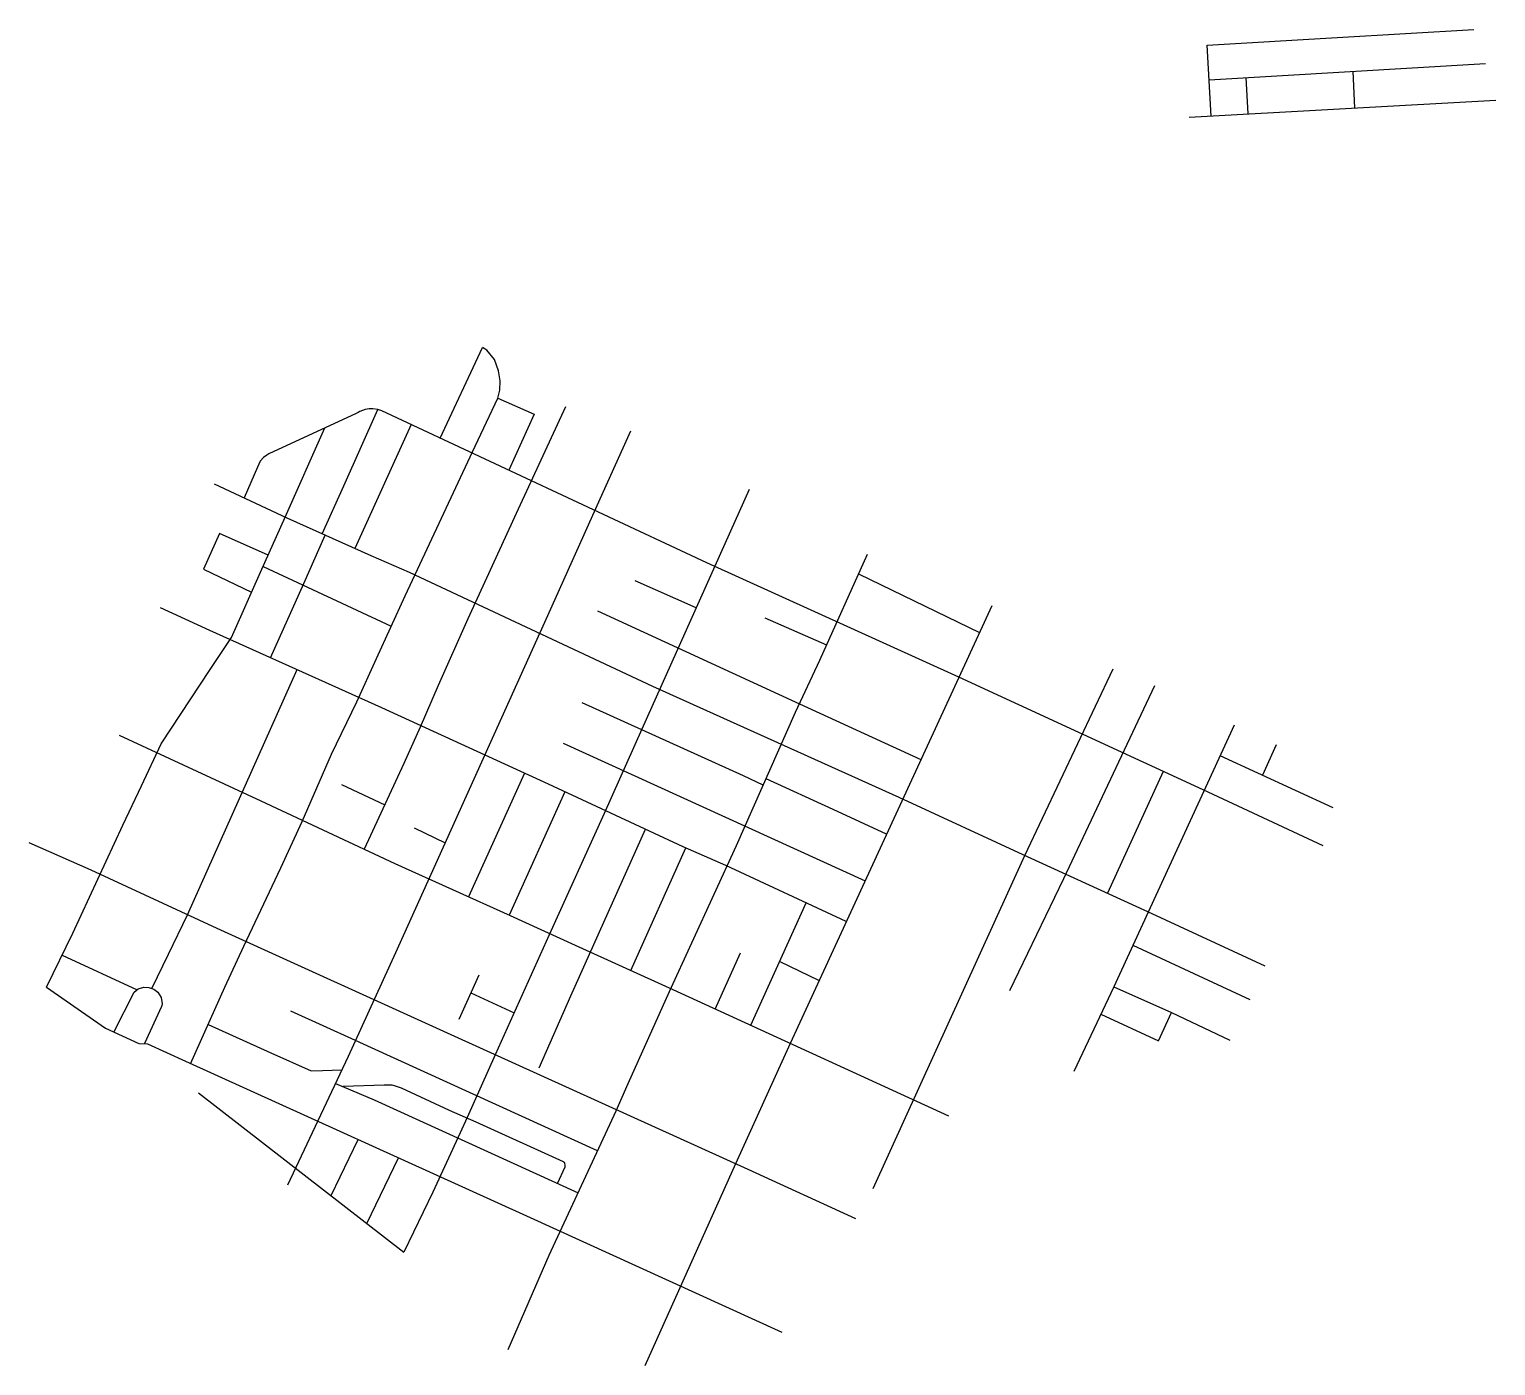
# Model space of a CAD drawing. Header units: millimetres. Extents: x 336868 to 339169, y 7380668 to 7382766.
import ezdxf

# ---------------------------------------------------------------- set-up
doc = ezdxf.new("R2010")
doc.units = ezdxf.units.MM
for name, color, linetype in [('MCT - AVENIDA GASTÃO CASTRO CAMORIM', 7, 'Continuous'), ('PRAÇA BARTHOLOMEU FERRERO - 06_01_2021 - PAL77', 7, 'Continuous'), ('PRAÇA GENERAL DALE COUTINHO - 06_01_2021 - PAL81', 7, 'Continuous'), ('RUA 17 DE MARÇO - 06_01_2021 - PAL73', 1, 'Continuous'), ('RUA ACLIMAÇÃO - 06_01_2021 - PAL56', 1, 'Continuous'), ('RUA ALMERINA CEMOLINE REBULCI - 06_01_2021 - PAL51', 7, 'Continuous'), ('RUA ALTO NOROESTE - 06_01_2021 - PAL68', 7, 'Continuous'), ('RUA ALTO PARANÁ - 06_01_2021 - PAL1', 7, 'Continuous'), ('RUA ARNALDO PSOTA - 06_01_2021 - PAL9', 7, 'Continuous'), ('RUA BELÉM - 06_01_2021 - PAL53', 1, 'Continuous'), ('RUA BOM RETIRO - 06_01_2021 - PAL2', 7, 'Continuous'), ('RUA BRAZ - 06_01_2021 - PAL57', 1, 'Continuous'), ('RUA CACIQUE TIBIRIÇÁ - 06_01_2021 - PAL76', 1, 'Continuous'), ('RUA CAMARGO - 06_01_2021 - PAL71', 1, 'Continuous'), ('RUA CANINDÉ - 06_01_2021 - PAL50', 7, 'Continuous'), ('RUA CÁSPER LÍBERO - 06_01_2021 - PAL28 - PAL29', 1, 'Continuous'), ('RUA DA PENHA - 06_01_2021 - PAL46', 1, 'Continuous'), ('RUA DELFIM MOREIRA - 06_01_2021 - PAL64', 7, 'Continuous'), ('RUA DRÁUSIO - 06_01_2021 - PAL72', 1, 'Continuous'), ('RUA ERMANO GUAZZELLI - 06_01_2021 - PAL12', 7, 'Continuous'), ('RUA FERNÃO DIAS PAES LEME - 06_01_2021 - PAL78', 7, 'Continuous'), ('RUA FRANCISCO ALVES - 06_01_2021 - PAL26 - PAL27', 7, 'Continuous'), ('RUA GENERAL BERTOLDO KLINGER - 06_01_2021 - PAL66', 7, 'Continuous'), ('RUA GENERAL IZIDORO DIAS LOPES - 06_01_2021 - PAL67', 7, 'Continuous'), ('RUA GINO AMADEI - 06_01_2021 - PAL62', 1, 'Continuous'), ('RUA HEITOR VILLA LOBOS - 06_01_2021 - PAL79', 7, 'Continuous'), ('RUA JABAQUARA - 06_01_2021 - PAL55', 1, 'Continuous'), ('RUA JACÓ DO BANDOLIM - 06_01_2021 - PAL19', 7, 'Continuous'), ('RUA JOAQUIM JOSÉ DE FRANÇA - 06_01_2021 - PAL75', 7, 'Continuous'), ('RUA JOÃO BIANCALANA - 06_01_2021 - PAL70', 1, 'Continuous'), ('RUA JOÃO DEPOLLI - 06_01_2021 - PAL60', 1, 'Continuous'), ('RUA JÚLIO DE MESQUITA - 06_01_2021 - PAL65', 7, 'Continuous'), ('RUA LAPA - 06_01_2021 - PAL54', 1, 'Continuous'), ('RUA LÍBERO BADARÓ - 06_01_2021 - PAL36', 1, 'Continuous'), ('RUA M.M.D.C. - 06_01_2021 - PAL33', 1, 'Continuous'), ('RUA MANOEL SIMÕES DE SOUZA - 06_01_2021 - PAL63', 7, 'Continuous'), ('RUA MARINGÁ - 06_01_2021 - PAL7', 7, 'Continuous'), ('RUA MARTINS - 06_01_2021 - PAL30', 1, 'Continuous'), ('RUA MIRAGAIA - 06_01_2021 - PAL31 - PAL32', 1, 'Continuous'), ('RUA NAPOLEÃO DE ALENCASTRO GUIMARÃES - 06_01_2021 - PAL13', 7, 'Continuous'), ('RUA NEWTON - 06_01_2021 - PAL10', 7, 'Continuous'), ('RUA NOSSA SENHORA APARECIDA - 06_01_2021 - PAL52', 7, 'Continuous'), ('RUA NOVA LONDRINA - 06_01_2021 - PAL69', 7, 'Continuous'), ('RUA PACAEMBÚ - 06_01_2021 - PAL47', 1, 'Continuous'), ('RUA PARANAVAÍ - 06_01_2021 - PAL6', 7, 'Continuous'), ('RUA PARTICULAR JOSÉ MARIA TERRON - 06_01_2021 - PAL3', 7, 'Continuous'), ('RUA PASCHOAL - 06_01_2021 - PAL34', 7, 'Continuous'), ('RUA PAULO VIRGÍNIO - 06_01_2021 - PAL8', 7, 'Continuous'), ('RUA PEDRO CHAVES - 06_01_2021 - PAL80', 7, 'Continuous'), ('RUA PEDRO DE TOLEDO - 06_01_2021 - PAL49', 7, 'Continuous'), ('RUA PERDIZES - 06_01_2021 - PAL4', 1, 'Continuous'), ('RUA PIETRO ROMANI - 06_01_2021 - PAL11', 7, 'Continuous'), ('RUA REGENTE BRÁULIO MUNIZ - 06_01_2021 - PAL17', 7, 'Continuous'), ('RUA ROSA CAPASSI - 06_01_2021 - PAL74', 7, 'Continuous'), ('RUA SANTA CRUZ - 06_01_20210 - PAL14', 7, 'Continuous'), ('RUA SANTANA - 06_01_20210 - PAL3', 1, 'Continuous'), ('RUA SENJI SUGUINO - 06_01_2021 - PAL58', 7, 'Continuous'), ('RUA SÃO JOSÉ - 06_01_2021 - PAL20', 7, 'Continuous'), ('RUA TATUAPÉ - 06_01_2021 - PAL18', 7, 'Continuous'), ('RUA TENENTE PEREIRA SOBRINHO - 06_01_2021 - PAL16', 7, 'Continuous'), ('RUA VERÃO - 06_01_2021 -  PAL61', 1, 'Continuous'), ('RUA XAVIER DE TOLEDO - 06_01_2021 - PAL48', 7, 'Continuous'), ('RUA ÁLVARO ALVIM - 06_01_2021 - PAL25', 7, 'Continuous'), ('TRAVESSA SÃO JOSÉ - 06_01_2021 - PAL21', 7, 'Continuous'), ('VIELA DOS GERÂNIOS - 06_01_2021 - PAL5', 7, 'Continuous')]:
    doc.layers.add(name, color=color, linetype=linetype)

msp = doc.modelspace()

# ---------------------------------------------------------------- linework, layer by layer
at = {"layer": 'MCT - AVENIDA GASTÃO CASTRO CAMORIM'}
msp.add_lwpolyline([(337415, 7382168.9), (337407, 7382170.1), (337401.1, 7382170), (337394.7, 7382169), (337386.7, 7382166.1), (337383.7, 7382164.6), (337380.9, 7382163.1), (337243.7, 7382099.4), (337240.7, 7382097.7), (337235.1, 7382093.8), (337230.3, 7382088), (337226, 7382078.4), (337204.9, 7382030.5)], dxfattribs=at)
at = {"layer": 'PRAÇA BARTHOLOMEU FERRERO - 06_01_2021 - PAL77', "linetype": 'Continuous'}
msp.add_lwpolyline([(338722.8, 7382629.7), (338716.5, 7382741)], dxfattribs=at)
at = {"layer": 'PRAÇA GENERAL DALE COUTINHO - 06_01_2021 - PAL81', "linetype": 'Continuous'}
msp.add_lwpolyline([(338945, 7382699.9), (338947.6, 7382642.4)], dxfattribs=at)
at = {"layer": 'RUA 17 DE MARÇO - 06_01_2021 - PAL73'}
msp.add_lwpolyline([(337709.3, 7382173.5), (337634.8, 7382012.6), (337556, 7381840.6), (337509.5, 7381735.8), (337481.2, 7381670.6), (337455.5, 7381613.6), (337393.4, 7381479.1)], dxfattribs=at)
at = {"layer": 'RUA ACLIMAÇÃO - 06_01_2021 - PAL56'}
msp.add_lwpolyline([(337667.8, 7381135.6), (337717.6, 7381248.7), (337834.9, 7381510.3)], dxfattribs=at)
at = {"layer": 'RUA ALMERINA CEMOLINE REBULCI - 06_01_2021 - PAL51'}
msp.add_lwpolyline([(338019.7, 7381579.4), (337988.6, 7381594.3), (337735.4, 7381708.6)], dxfattribs=at)
at = {"layer": 'RUA ALTO NOROESTE - 06_01_2021 - PAL68'}
msp.add_lwpolyline([(336919.3, 7381312.9), (337037, 7381258.4)], dxfattribs=at)
at = {"layer": 'RUA ALTO PARANÁ - 06_01_2021 - PAL1'}
msp.add_lwpolyline([(337133.2, 7381096.8), (337268.6, 7380991.6), (337455.7, 7380846.6)], dxfattribs=at)
at = {"layer": 'RUA ARNALDO PSOTA - 06_01_2021 - PAL9'}
msp.add_lwpolyline([(337512.6, 7382124.1), (337579.2, 7382266.4)], dxfattribs=at)
at = {"layer": 'RUA BELÉM - 06_01_2021 - PAL53'}
msp.add_lwpolyline([(337705.4, 7381645.4), (338179.5, 7381429.4)], dxfattribs=at)
at = {"layer": 'RUA BOM RETIRO - 06_01_2021 - PAL2'}
msp.add_lwpolyline([(337148.3, 7381203.6), (337246.6, 7381159.3), (337309.9, 7381131), (337327.8, 7381131.5), (337358.1, 7381132.6)], dxfattribs=at)
at = {"layer": 'RUA BRAZ - 06_01_2021 - PAL57'}
msp.add_lwpolyline([(337811.8, 7381288.5), (337898.2, 7381481.1)], dxfattribs=at)
at = {"layer": 'RUA CACIQUE TIBIRIÇÁ - 06_01_2021 - PAL76', "linetype": 'Continuous'}
msp.add_lwpolyline([(338716.5, 7382741), (338920.7, 7382752.8), (339135.1, 7382765.8)], dxfattribs=at)
at = {"layer": 'RUA CAMARGO - 06_01_2021 - PAL71'}
msp.add_lwpolyline([(336894.8, 7381262.5), (336935.9, 7381347.2), (337014.6, 7381516.8), (337043.9, 7381578.4), (337074.9, 7381644.4), (337151.8, 7381760.8), (337184.8, 7381811.1), (337230.4, 7381913.7), (337269.1, 7382000.2), (337331.3, 7382140.1)], dxfattribs=at)
at = {"layer": 'RUA CANINDÉ - 06_01_2021 - PAL50'}
msp.add_lwpolyline([(338549.7, 7381220.1), (338640, 7381178.3), (338660.4, 7381222.7)], dxfattribs=at)
at = {"layer": 'RUA CÁSPER LÍBERO - 06_01_2021 - PAL28 - PAL29'}
msp.add_lwpolyline([(338150, 7381365.4), (337960.8, 7381453.6), (337894.2, 7381482.9), (337682.8, 7381580.8), (337420.8, 7381701), (337151.2, 7381822.5), (337073.7, 7381857.9)], dxfattribs=at)
at = {"layer": 'RUA DA PENHA - 06_01_2021 - PAL46'}
msp.add_lwpolyline([(338647.7, 7381601), (338560.3, 7381409.8)], dxfattribs=at)
at = {"layer": 'RUA DELFIM MOREIRA - 06_01_2021 - PAL64'}
msp.add_lwpolyline([(338119.3, 7381799.4), (338022.9, 7381841.5)], dxfattribs=at)
at = {"layer": 'RUA DRÁUSIO - 06_01_2021 - PAL72'}
msp.add_lwpolyline([(337120.8, 7381142.3), (337174.8, 7381262.5), (337204.6, 7381326.6), (337262.3, 7381449.7), (337295.8, 7381522.6), (337342, 7381628), (337381.8, 7381710.3), (337412.7, 7381778.2), (337457.6, 7381876.5), (337492.2, 7381950.6), (337563.5, 7382102.6), (337603.1, 7382187.1), (337606.3, 7382199.4), (337606.8, 7382214), (337603.9, 7382229.6), (337597.9, 7382247.8), (337585.8, 7382262.4), (337579.2, 7382266.4)], dxfattribs=at)
at = {"layer": 'RUA ERMANO GUAZZELLI - 06_01_2021 - PAL12'}
msp.add_lwpolyline([(337246.5, 7381779.5), (337298.8, 7381896.2), (337332.3, 7381972)], dxfattribs=at)
at = {"layer": 'RUA FERNÃO DIAS PAES LEME - 06_01_2021 - PAL78', "linetype": 'Continuous'}
msp.add_lwpolyline([(338688.5, 7382627.8), (339169.4, 7382654.9)], dxfattribs=at)
at = {"layer": 'RUA FRANCISCO ALVES - 06_01_2021 - PAL26 - PAL27'}
msp.add_lwpolyline([(337158, 7382052.6), (337271.7, 7381999.1), (337404, 7381939.8), (337463.8, 7381914), (337763.2, 7381773.8), (337846.1, 7381734.8), (338232.3, 7381560.8), (338433.8, 7381467.6), (338622.7, 7381381.3), (338807.2, 7381295.7)], dxfattribs=at)
at = {"layer": 'RUA GENERAL BERTOLDO KLINGER - 06_01_2021 - PAL66'}
msp.add_lwpolyline([(338164.8, 7380898.8), (337996.1, 7380976), (337811.4, 7381060), (337529.9, 7381187.8), (337162.3, 7381354.6), (336964.7, 7381446.1), (336867.7, 7381488.9)], dxfattribs=at)
at = {"layer": 'RUA GENERAL IZIDORO DIAS LOPES - 06_01_2021 - PAL67'}
msp.add_lwpolyline([(336894.8, 7381262.5), (336987.4, 7381197.8), (337039.8, 7381174), (337053, 7381173.7), (337112.6, 7381146), (337647.9, 7380903.3), (338048.8, 7380720.8)], dxfattribs=at)
at = {"layer": 'RUA GINO AMADEI - 06_01_2021 - PAL62'}
msp.add_lwpolyline([(337759.8, 7381852.9), (338076.5, 7381707.3), (338267.2, 7381619.7)], dxfattribs=at)
at = {"layer": 'RUA HEITOR VILLA LOBOS - 06_01_2021 - PAL79', "linetype": 'Continuous'}
msp.add_lwpolyline([(338719.6, 7382686.7), (339153.5, 7382712.1)], dxfattribs=at)
at = {"layer": 'RUA JABAQUARA - 06_01_2021 - PAL55'}
msp.add_lwpolyline([(337708.2, 7381569), (337620.8, 7381375.6)], dxfattribs=at)
at = {"layer": 'RUA JACÓ DO BANDOLIM - 06_01_2021 - PAL19'}
msp.add_lwpolyline([(338569.8, 7381263), (338660.4, 7381222.7), (338752.2, 7381179)], dxfattribs=at)
at = {"layer": 'RUA JOAQUIM JOSÉ DE FRANÇA - 06_01_2021 - PAL75'}
msp.add_lwpolyline([(337357.6, 7381580.3), (337425.5, 7381548.7)], dxfattribs=at)
at = {"layer": 'RUA JOÃO BIANCALANA - 06_01_2021 - PAL70'}
msp.add_lwpolyline([(337060.1, 7381260.2), (337086.3, 7381314.2), (337116, 7381376.1), (337288.2, 7381760.8)], dxfattribs=at)
at = {"layer": 'RUA JOÃO DEPOLLI - 06_01_2021 - PAL60'}
msp.add_lwpolyline([(338000, 7381202.6), (338087.3, 7381394.6)], dxfattribs=at)
at = {"layer": 'RUA JÚLIO DE MESQUITA - 06_01_2021 - PAL65'}
msp.add_lwpolyline([(337008.9, 7381657.7), (337231.2, 7381554.9), (337441.5, 7381456.6), (337622.6, 7381374.7), (337724.3, 7381328.3), (337877.9, 7381258.5), (338310.7, 7381060.2)], dxfattribs=at)
at = {"layer": 'RUA LAPA - 06_01_2021 - PAL54'}
msp.add_lwpolyline([(337644.9, 7381598.2), (337557.3, 7381404.3)], dxfattribs=at)
at = {"layer": 'RUA LÍBERO BADARÓ - 06_01_2021 - PAL36'}
msp.add_lwpolyline([(338378.3, 7381860.7), (338061.9, 7381174.2), (337976.2, 7380985), (337833.6, 7380668.3)], dxfattribs=at)
at = {"layer": 'RUA M.M.D.C. - 06_01_2021 - PAL33'}
msp.add_lwpolyline([(337619.1, 7380693.8), (337683.8, 7380841.7), (337788.9, 7381068.1), (337807.6, 7381111.2), (337872.8, 7381255.6), (337977.9, 7381484.6), (338070.4, 7381694.1), (338108.5, 7381775.7), (338183.2, 7381942)], dxfattribs=at)
at = {"layer": 'RUA MANOEL SIMÕES DE SOUZA - 06_01_2021 - PAL63'}
msp.add_lwpolyline([(337818.4, 7381900.8), (337914, 7381858.2)], dxfattribs=at)
at = {"layer": 'RUA MARINGÁ - 06_01_2021 - PAL7'}
msp.add_lwpolyline([(337341.4, 7380935.2), (337383.7, 7381023.1)], dxfattribs=at)
at = {"layer": 'RUA MARTINS - 06_01_2021 - PAL30'}
msp.add_lwpolyline([(337811.2, 7382135), (337763.3, 7382028.4), (337681, 7381845.5), (337505.4, 7381455.4), (337442.3, 7381316.1), (337368.4, 7381153.7), (337272.8, 7380951.7)], dxfattribs=at)
at = {"layer": 'RUA MIRAGAIA - 06_01_2021 - PAL31 - PAL32'}
msp.add_lwpolyline([(337997.5, 7382043.5), (337829.1, 7381667.4), (337769.8, 7381534.9), (337683.8, 7381344.7), (337598.9, 7381156.4), (337554.9, 7381058), (337544.1, 7381033.7), (337501.3, 7380940.7), (337455.7, 7380846.6)], dxfattribs=at)
at = {"layer": 'RUA NAPOLEÃO DE ALENCASTRO GUIMARÃES - 06_01_2021 - PAL13'}
msp.add_lwpolyline([(337242.8, 7381940.6), (337166.3, 7381974.6), (337140.9, 7381918.4), (337216.6, 7381882.5)], dxfattribs=at)
at = {"layer": 'RUA NEWTON - 06_01_2021 - PAL10'}
msp.add_lwpolyline([(337467, 7382145.4), (337378.9, 7381951.1)], dxfattribs=at)
at = {"layer": 'RUA NOSSA SENHORA APARECIDA - 06_01_2021 - PAL52'}
msp.add_lwpolyline([(338213.3, 7381502.7), (338129.6, 7381541.2), (338024.1, 7381589.4)], dxfattribs=at)
at = {"layer": 'RUA NOVA LONDRINA - 06_01_2021 - PAL69'}
msp.add_lwpolyline([(337000.5, 7381191.9), (337032.2, 7381254.7), (337038.7, 7381259.7), (337047.5, 7381262.4), (337055.1, 7381261.7), (337063.3, 7381259.2), (337069.5, 7381254.6), (337074.4, 7381246), (337076, 7381236.2), (337075.5, 7381233.4), (337075.3, 7381232.3), (337048.5, 7381173.8)], dxfattribs=at)
at = {"layer": 'RUA PACAEMBÚ - 06_01_2021 - PAL47'}
msp.add_lwpolyline([(338634.1, 7381735.6), (338490.8, 7381432.5), (338406.3, 7381256.5)], dxfattribs=at)
at = {"layer": 'RUA PARANAVAÍ - 06_01_2021 - PAL6'}
msp.add_lwpolyline([(337397.6, 7380891.6), (337447.2, 7380994.3)], dxfattribs=at)
at = {"layer": 'RUA PARTICULAR JOSÉ MARIA TERRON - 06_01_2021 - PAL3'}
msp.add_lwpolyline([(337379.7, 7381178.5), (337278.2, 7381224.7)], dxfattribs=at)
at = {"layer": 'RUA PASCHOAL - 06_01_2021 - PAL34'}
msp.add_lwpolyline([(338170.1, 7381910.7), (338359, 7381818.9)], dxfattribs=at)
at = {"layer": 'RUA PAULO VIRGÍNIO - 06_01_2021 - PAL8'}
msp.add_lwpolyline([(337603.1, 7382187.1), (337660.1, 7382161.6), (337620.5, 7382073.7)], dxfattribs=at)
at = {"layer": 'RUA PEDRO CHAVES - 06_01_2021 - PAL80', "linetype": 'Continuous'}
msp.add_lwpolyline([(338777.1, 7382690), (338780.5, 7382633)], dxfattribs=at)
at = {"layer": 'RUA PEDRO DE TOLEDO - 06_01_2021 - PAL49'}
msp.add_lwpolyline([(338759, 7381673.9), (338569.8, 7381263), (338507.5, 7381129.9)], dxfattribs=at)
at = {"layer": 'RUA PERDIZES - 06_01_2021 - PAL4'}
msp.add_lwpolyline([(337348.5, 7381111.4), (337409, 7381085.4), (337729.1, 7380939.4)], dxfattribs=at)
at = {"layer": 'RUA PIETRO ROMANI - 06_01_2021 - PAL11'}
msp.add_lwpolyline([(337327.3, 7381974.2), (337361.4, 7382049.3), (337415, 7382168.9)], dxfattribs=at)
at = {"layer": 'RUA REGENTE BRÁULIO MUNIZ - 06_01_2021 - PAL17'}
msp.add_lwpolyline([(337542.3, 7381212.2), (337573.9, 7381281.9)], dxfattribs=at)
at = {"layer": 'RUA ROSA CAPASSI - 06_01_2021 - PAL74'}
msp.add_lwpolyline([(337471.7, 7381512.3), (337520.7, 7381489.2)], dxfattribs=at)
at = {"layer": 'RUA SANTA CRUZ - 06_01_20210 - PAL14'}
msp.add_lwpolyline([(337234.7, 7381922.9), (337435.9, 7381829.1)], dxfattribs=at)
at = {"layer": 'RUA SANTANA - 06_01_20210 - PAL3'}
msp.add_lwpolyline([(337759.8, 7381005.5), (337404.8, 7381167.1), (337379.7, 7381178.5)], dxfattribs=at)
at = {"layer": 'RUA SENJI SUGUINO - 06_01_2021 - PAL58'}
msp.add_lwpolyline([(337944.5, 7381228.1), (337984, 7381316.3)], dxfattribs=at)
at = {"layer": 'RUA SÃO JOSÉ - 06_01_2021 - PAL20'}
msp.add_lwpolyline([(338914.4, 7381543.9), (338736.8, 7381625.7)], dxfattribs=at)
at = {"layer": 'RUA TATUAPÉ - 06_01_2021 - PAL18'}
msp.add_lwpolyline([(338600, 7381328.5), (338783.7, 7381243.3)], dxfattribs=at)
at = {"layer": 'RUA TENENTE PEREIRA SOBRINHO - 06_01_2021 - PAL16'}
msp.add_lwpolyline([(337560.9, 7381253.4), (337628.5, 7381222.1)], dxfattribs=at)
at = {"layer": 'RUA VERÃO - 06_01_2021 -  PAL61'}
msp.add_lwpolyline([(338045.5, 7381302.6), (338107.4, 7381273.1)], dxfattribs=at)
at = {"layer": 'RUA XAVIER DE TOLEDO - 06_01_2021 - PAL48'}
msp.add_lwpolyline([(338192.1, 7380946.4), (338430.2, 7381469.3), (338569, 7381762.3)], dxfattribs=at)
at = {"layer": 'RUA ÁLVARO ALVIM - 06_01_2021 - PAL25'}
msp.add_lwpolyline([(338898.6, 7381484), (338710.4, 7381572.2), (338326.8, 7381749), (337931.3, 7381928.5), (337420.8, 7382167.1), (337417.8, 7382168.1), (337415, 7382168.9)], dxfattribs=at)
at = {"layer": 'TRAVESSA SÃO JOSÉ - 06_01_2021 - PAL21'}
msp.add_lwpolyline([(338824.6, 7381642.8), (338803.2, 7381595.1)], dxfattribs=at)
at = {"layer": 'VIELA DOS GERÂNIOS - 06_01_2021 - PAL5'}
msp.add_lwpolyline([(337696.8, 7380954.1), (337708.6, 7380980.6), (337709, 7380983.3), (337708.5, 7380985.5), (337707.5, 7380987.1), (337706.6, 7380987.9), (337706, 7380988.2), (337568.9, 7381050.5), (337527.3, 7381069), (337451.7, 7381103.7), (337447.1, 7381105.6), (337442.7, 7381107.1), (337437, 7381108.6), (337424.7, 7381108.8), (337360.2, 7381106.4)], dxfattribs=at)

doc.saveas('drawing.dxf')
